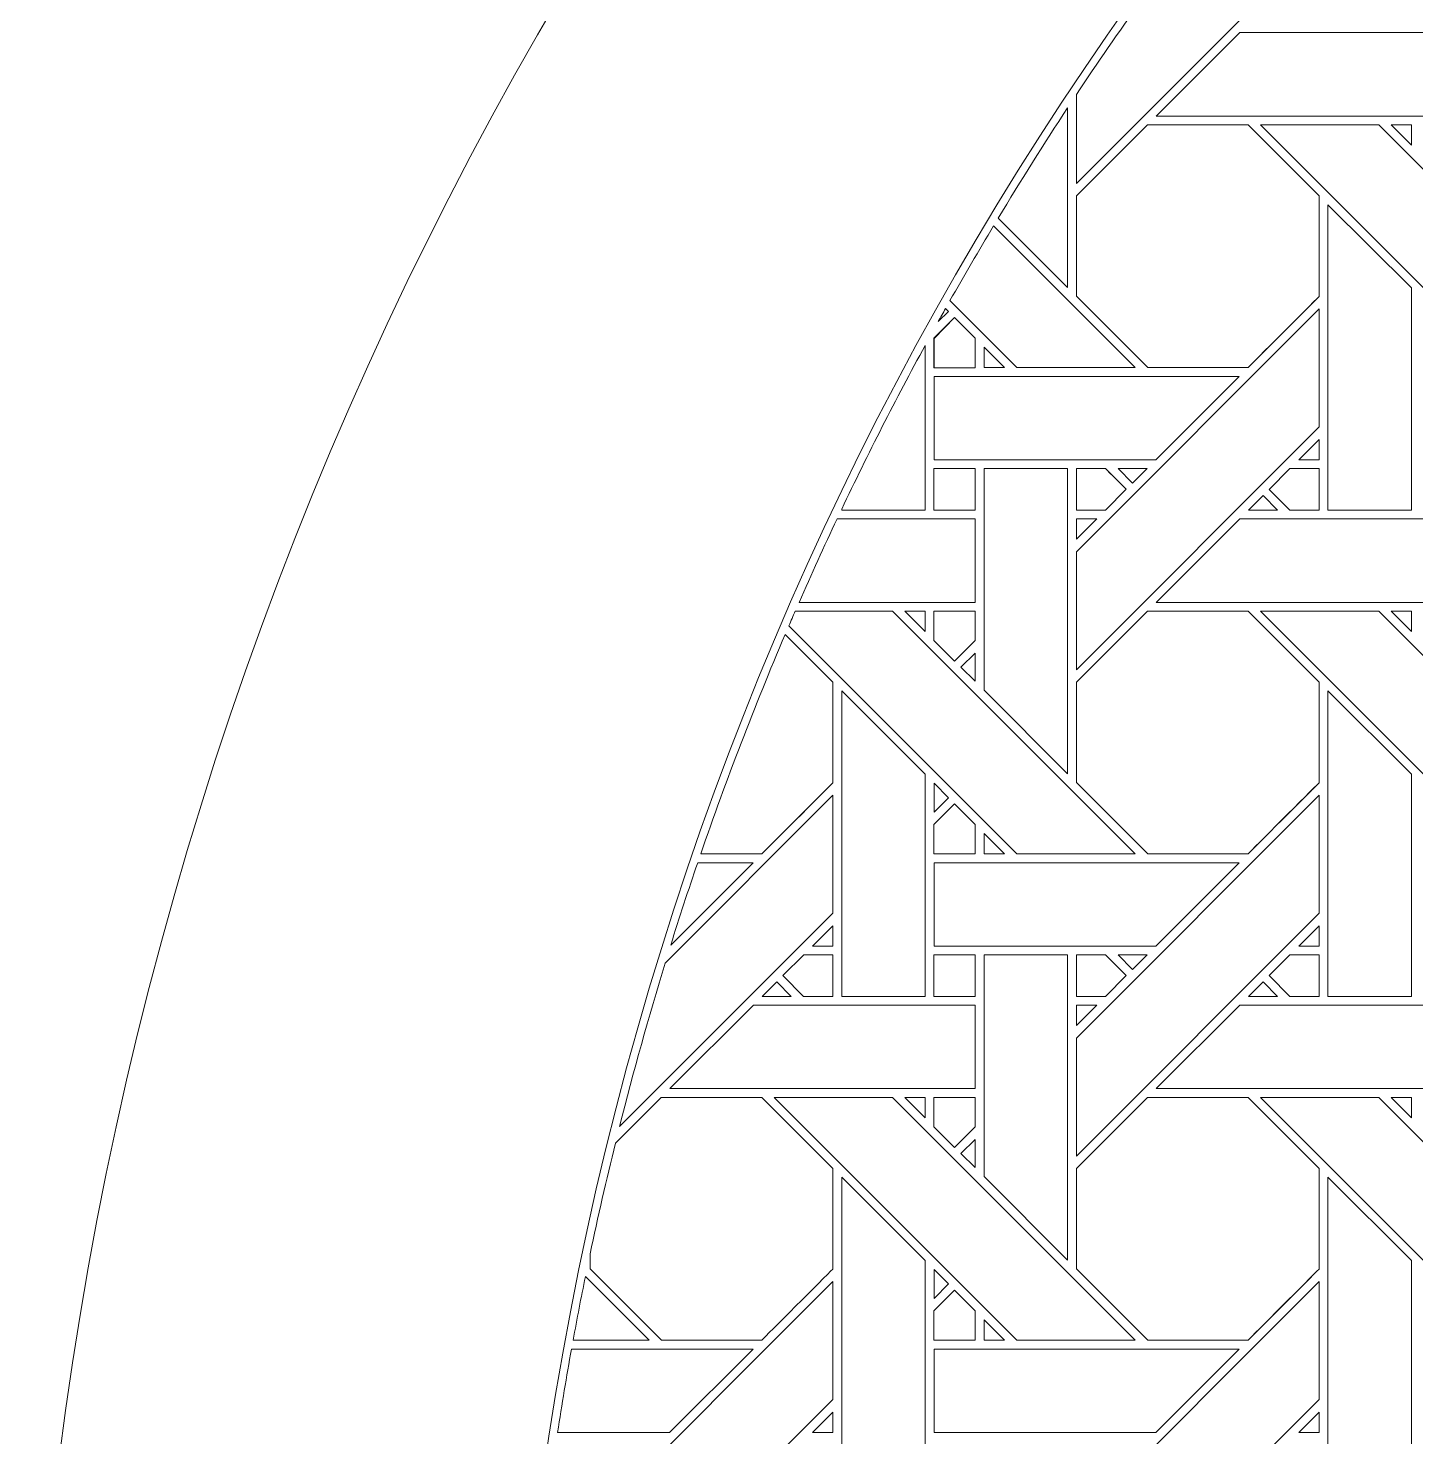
# Model space of a CAD drawing. Header units: inches. Extents: x 4.9 to 19.9, y 1.6 to 16.6.
# Drawn here: x 4.883 to 7.59, y 10.093 to 12.841 of the extents above; entities that cross this region are included whole.
import ezdxf

# ---------------------------------------------------------------- set-up
doc = ezdxf.new("R2010")
doc.units = ezdxf.units.IN
doc.header["$MEASUREMENT"] = 0
doc.layers.add('Design', color=7, linetype='Continuous', lineweight=0)

msp = doc.modelspace()

# ---------------------------------------------------------------- linework, layer by layer
at = {"layer": 'Design'}
for points, knots in [([(12.3829, 16.5948), (8.2407, 16.5948), (4.8829, 13.2369), (4.8829, 9.0948), (4.8829, 4.9526), (8.2407, 1.5948), (12.3829, 1.5948), (16.525, 1.5948), (19.8829, 4.9526), (19.8829, 9.0948), (19.8829, 13.2369), (16.525, 16.5948), (12.3829, 16.5948)], [0, 0, 0, 0, 1, 1, 1, 2, 2, 2, 3, 3, 3, 4, 4, 4, 4]), ([(12.3829, 15.6543), (8.7601, 15.6543), (5.8233, 12.7175), (5.8233, 9.0948), (5.8233, 5.472), (8.7601, 2.5353), (12.3829, 2.5353), (16.0056, 2.5353), (18.9424, 5.472), (18.9424, 9.0948), (18.9424, 12.7175), (16.0056, 15.6543), (12.3829, 15.6543)], [0, 0, 0, 0, 1, 1, 1, 2, 2, 2, 3, 3, 3, 4, 4, 4, 4]), ([(6.928, 12.7112), (6.9689, 12.7727), (7.0108, 12.8336), (7.0537, 12.8936), (7.0537, 12.8936), (7.4017, 13.2416), (7.4017, 13.2416), (7.4017, 13.2416), (7.4017, 13.0116), (7.4017, 13.0116), (7.4017, 13.0116), (6.928, 12.5379), (6.928, 12.5379), (6.928, 12.5379), (6.928, 12.7112), (6.928, 12.7112)], [0, 0, 0, 0, 1, 1, 1, 2, 2, 2, 3, 3, 3, 4, 4, 4, 5, 5, 5, 5]), ([(7.6792, 12.8322), (7.6792, 12.8322), (7.6792, 12.6694), (7.6792, 12.6694), (7.6792, 12.6694), (7.0839, 12.6694), (7.0839, 12.6694), (7.0839, 12.6694), (7.2467, 12.8322), (7.2467, 12.8322), (7.2467, 12.8322), (7.6792, 12.8322), (7.6792, 12.8322)], [0, 0, 0, 0, 1, 1, 1, 2, 2, 2, 3, 3, 3, 4, 4, 4, 4]), ([(6.9109, 12.6854), (6.9109, 12.6854), (6.9109, 12.335), (6.9109, 12.335), (6.9109, 12.335), (6.7755, 12.4704), (6.7755, 12.4704), (6.8193, 12.543), (6.8644, 12.6147), (6.9109, 12.6854)], [0, 0, 0, 0, 1, 1, 1, 2, 2, 2, 3, 3, 3, 3]), ([(6.928, 12.3179), (6.928, 12.3179), (6.928, 12.5135), (6.928, 12.5135), (6.928, 12.5135), (7.0667, 12.6523), (7.0667, 12.6523), (7.0667, 12.6523), (7.2629, 12.6523), (7.2629, 12.6523), (7.2629, 12.6523), (7.4016, 12.5135), (7.4016, 12.5135), (7.4016, 12.5135), (7.4016, 12.3173), (7.4016, 12.3173), (7.3838, 12.2994), (7.2719, 12.1876), (7.2629, 12.1786), (7.2629, 12.1786), (7.0672, 12.1786), (7.0672, 12.1786), (7.0672, 12.1786), (6.928, 12.3179), (6.928, 12.3179)], [0, 0, 0, 0, 1, 1, 1, 2, 2, 2, 3, 3, 3, 4, 4, 4, 5, 5, 5, 6, 6, 6, 7, 7, 7, 8, 8, 8, 8]), ([(6.928, 12.5135), (6.928, 12.5135), (7.0667, 12.6523), (7.0667, 12.6523), (7.0667, 12.6523), (7.2629, 12.6523), (7.2629, 12.6523), (7.2629, 12.6523), (7.4016, 12.5135), (7.4016, 12.5135), (7.4016, 12.5135), (7.4016, 12.3173), (7.4016, 12.3173), (7.3835, 12.2991), (7.2717, 12.1874), (7.2629, 12.1786), (7.2629, 12.1786), (7.0672, 12.1786), (7.0672, 12.1786), (7.0672, 12.1786), (6.928, 12.3179), (6.928, 12.3179), (6.928, 12.3179), (6.928, 12.5135), (6.928, 12.5135)], [0, 0, 0, 0, 1, 1, 1, 2, 2, 2, 3, 3, 3, 4, 4, 4, 5, 5, 5, 6, 6, 6, 7, 7, 7, 8, 8, 8, 8]), ([(7.5181, 12.6522), (7.5181, 12.6522), (7.9918, 12.1786), (7.9918, 12.1786), (7.9918, 12.1786), (7.7607, 12.1786), (7.7607, 12.1786), (7.7607, 12.1786), (7.2872, 12.6522), (7.2872, 12.6522), (7.2872, 12.6522), (7.5181, 12.6522), (7.5181, 12.6522)], [0, 0, 0, 0, 1, 1, 1, 2, 2, 2, 3, 3, 3, 4, 4, 4, 4]), ([(7.5817, 12.6522), (7.5817, 12.6522), (7.5817, 12.6124), (7.5817, 12.6124), (7.5817, 12.6124), (7.5422, 12.6522), (7.5422, 12.6522), (7.5422, 12.6522), (7.5817, 12.6522), (7.5817, 12.6522)], [0, 0, 0, 0, 1, 1, 1, 2, 2, 2, 3, 3, 3, 3]), ([(7.4188, 11.9006), (7.4188, 11.9006), (7.4188, 12.4964), (7.4188, 12.4964), (7.4188, 12.4964), (7.5816, 12.3343), (7.5816, 12.3343), (7.5816, 12.3343), (7.5816, 11.9006), (7.5816, 11.9006), (7.5816, 11.9006), (7.4188, 11.9006), (7.4188, 11.9006)], [0, 0, 0, 0, 1, 1, 1, 2, 2, 2, 3, 3, 3, 4, 4, 4, 4]), ([(6.7664, 12.4552), (6.7664, 12.4552), (7.043, 12.1786), (7.043, 12.1786), (7.043, 12.1786), (6.812, 12.1786), (6.812, 12.1786), (6.812, 12.1786), (6.6814, 12.3092), (6.6814, 12.3092), (6.7091, 12.3583), (6.7375, 12.407), (6.7664, 12.4552)], [0, 0, 0, 0, 1, 1, 1, 2, 2, 2, 3, 3, 3, 4, 4, 4, 4]), ([(6.6727, 12.2939), (6.6727, 12.2939), (6.6784, 12.2882), (6.6784, 12.2882), (6.6784, 12.2882), (6.6584, 12.2683), (6.6584, 12.2683), (6.6632, 12.2768), (6.6679, 12.2854), (6.6727, 12.2939)], [0, 0, 0, 0, 1, 1, 1, 2, 2, 2, 3, 3, 3, 3]), ([(7.4017, 12.0628), (7.4017, 12.0628), (6.928, 11.5892), (6.928, 11.5892), (6.928, 11.5892), (6.928, 11.8193), (6.928, 11.8193), (6.928, 11.8193), (7.4017, 12.2929), (7.4017, 12.2929), (7.4017, 12.2929), (7.4017, 12.0628), (7.4017, 12.0628)], [0, 0, 0, 0, 1, 1, 1, 2, 2, 2, 3, 3, 3, 4, 4, 4, 4]), ([(6.6501, 12.1784), (6.6501, 12.1784), (6.6501, 12.2357), (6.6501, 12.2357), (6.6501, 12.2357), (6.6904, 12.276), (6.6904, 12.276), (6.6904, 12.276), (6.7307, 12.2357), (6.7307, 12.2357), (6.7307, 12.2357), (6.7307, 12.1784), (6.7307, 12.1784), (6.7307, 12.1784), (6.6501, 12.1784), (6.6501, 12.1784)], [0, 0, 0, 0, 1, 1, 1, 2, 2, 2, 3, 3, 3, 4, 4, 4, 5, 5, 5, 5]), ([(6.6502, 12.2356), (6.6502, 12.2356), (6.6904, 12.276), (6.6904, 12.276), (6.6904, 12.276), (6.7308, 12.2357), (6.7308, 12.2357), (6.7308, 12.2357), (6.7308, 12.1784), (6.7308, 12.1784), (6.7308, 12.1784), (6.6502, 12.1784), (6.6502, 12.1784), (6.6502, 12.1784), (6.6502, 12.2356), (6.6502, 12.2356)], [0, 0, 0, 0, 1, 1, 1, 2, 2, 2, 3, 3, 3, 4, 4, 4, 5, 5, 5, 5]), ([(6.4701, 11.9025), (6.5215, 12.0106), (6.5758, 12.1172), (6.6329, 12.2219), (6.6329, 12.2219), (6.6329, 11.9006), (6.6329, 11.9006), (6.6329, 11.9006), (6.4701, 11.9006), (6.4701, 11.9006), (6.4701, 11.9006), (6.4701, 11.9025), (6.4701, 11.9025)], [0, 0, 0, 0, 1, 1, 1, 2, 2, 2, 3, 3, 3, 4, 4, 4, 4]), ([(6.7878, 12.1786), (6.7878, 12.1786), (6.7481, 12.1786), (6.7481, 12.1786), (6.7481, 12.1786), (6.7481, 12.2184), (6.7481, 12.2184), (6.7481, 12.2184), (6.7878, 12.1786), (6.7878, 12.1786)], [0, 0, 0, 0, 1, 1, 1, 2, 2, 2, 3, 3, 3, 3]), ([(6.6502, 12.1613), (6.6502, 12.1613), (7.2459, 12.1613), (7.2459, 12.1613), (7.2459, 12.1613), (7.0832, 11.9986), (7.0832, 11.9986), (7.0832, 11.9986), (6.6502, 11.9986), (6.6502, 11.9986), (6.6502, 11.9986), (6.6502, 12.1613), (6.6502, 12.1613)], [0, 0, 0, 0, 1, 1, 1, 2, 2, 2, 3, 3, 3, 4, 4, 4, 4]), ([(7.3619, 11.9987), (7.3619, 11.9987), (7.4017, 12.0384), (7.4017, 12.0384), (7.4017, 12.0384), (7.4017, 11.9987), (7.4017, 11.9987), (7.4017, 11.9987), (7.3619, 11.9987), (7.3619, 11.9987)], [0, 0, 0, 0, 1, 1, 1, 2, 2, 2, 3, 3, 3, 3]), ([(6.6501, 11.9006), (6.6501, 11.9006), (6.6501, 11.9814), (6.6501, 11.9814), (6.6501, 11.9814), (6.7304, 11.9814), (6.7304, 11.9814), (6.7304, 11.9814), (6.7304, 11.9006), (6.7304, 11.9006), (6.7304, 11.9006), (6.6501, 11.9006), (6.6501, 11.9006)], [0, 0, 0, 0, 1, 1, 1, 2, 2, 2, 3, 3, 3, 4, 4, 4, 4]), ([(6.6501, 11.9814), (6.6501, 11.9814), (6.7304, 11.9814), (6.7304, 11.9814), (6.7304, 11.9814), (6.7304, 11.9006), (6.7304, 11.9006), (6.7304, 11.9006), (6.6501, 11.9006), (6.6501, 11.9006), (6.6501, 11.9006), (6.6501, 11.9814), (6.6501, 11.9814)], [0, 0, 0, 0, 1, 1, 1, 2, 2, 2, 3, 3, 3, 4, 4, 4, 4]), ([(6.9109, 11.9814), (6.9109, 11.9814), (6.9109, 11.3863), (6.9109, 11.3863), (6.9109, 11.3863), (6.748, 11.5492), (6.748, 11.5492), (6.748, 11.5492), (6.748, 11.9814), (6.748, 11.9814), (6.748, 11.9814), (6.9109, 11.9814), (6.9109, 11.9814)], [0, 0, 0, 0, 1, 1, 1, 2, 2, 2, 3, 3, 3, 4, 4, 4, 4]), ([(6.985, 11.9814), (6.9902, 11.9763), (7.021, 11.9455), (7.0254, 11.9411), (7.0254, 11.9411), (6.985, 11.9006), (6.985, 11.9006), (6.985, 11.9006), (6.928, 11.9006), (6.928, 11.9006), (6.928, 11.9006), (6.928, 11.9814), (6.928, 11.9814), (6.928, 11.9814), (6.985, 11.9814), (6.985, 11.9814)], [0, 0, 0, 0, 1, 1, 1, 2, 2, 2, 3, 3, 3, 4, 4, 4, 5, 5, 5, 5]), ([(7.0096, 11.9569), (7.0155, 11.9509), (7.0212, 11.9452), (7.0254, 11.9411), (7.0254, 11.9411), (6.985, 11.9006), (6.985, 11.9006), (6.985, 11.9006), (6.928, 11.9006), (6.928, 11.9006), (6.928, 11.9006), (6.928, 11.9814), (6.928, 11.9814), (6.928, 11.9814), (6.985, 11.9814), (6.985, 11.9814), (6.9904, 11.9761), (7.0003, 11.9662), (7.0096, 11.9569)], [0, 0, 0, 0, 1, 1, 1, 2, 2, 2, 3, 3, 3, 4, 4, 4, 5, 5, 5, 6, 6, 6, 6]), ([(7.0376, 11.9532), (7.0376, 11.9532), (7.0095, 11.9814), (7.0095, 11.9814), (7.0095, 11.9814), (7.0659, 11.9814), (7.0659, 11.9814), (7.0659, 11.9814), (7.0376, 11.9532), (7.0376, 11.9532)], [0, 0, 0, 0, 1, 1, 1, 2, 2, 2, 3, 3, 3, 3]), ([(7.3445, 11.9006), (7.3445, 11.9006), (7.3042, 11.941), (7.3042, 11.941), (7.3042, 11.941), (7.3446, 11.9814), (7.3446, 11.9814), (7.3446, 11.9814), (7.4017, 11.9814), (7.4017, 11.9814), (7.4017, 11.9814), (7.4017, 11.9006), (7.4017, 11.9006), (7.4017, 11.9006), (7.3445, 11.9006), (7.3445, 11.9006)], [0, 0, 0, 0, 1, 1, 1, 2, 2, 2, 3, 3, 3, 4, 4, 4, 5, 5, 5, 5]), ([(7.4017, 11.9814), (7.4017, 11.9814), (7.4017, 11.9006), (7.4017, 11.9006), (7.4017, 11.9006), (7.3445, 11.9006), (7.3445, 11.9006), (7.3445, 11.9006), (7.3042, 11.941), (7.3042, 11.941), (7.3042, 11.941), (7.3446, 11.9814), (7.3446, 11.9814), (7.3446, 11.9814), (7.4017, 11.9814), (7.4017, 11.9814)], [0, 0, 0, 0, 1, 1, 1, 2, 2, 2, 3, 3, 3, 4, 4, 4, 5, 5, 5, 5]), ([(7.3204, 11.9006), (7.3204, 11.9006), (7.2639, 11.9006), (7.2639, 11.9006), (7.2639, 11.9006), (7.2921, 11.9289), (7.2921, 11.9289), (7.2921, 11.9289), (7.3204, 11.9006), (7.3204, 11.9006)], [0, 0, 0, 0, 1, 1, 1, 2, 2, 2, 3, 3, 3, 3]), ([(6.4611, 11.8835), (6.4611, 11.8835), (6.7304, 11.8835), (6.7304, 11.8835), (6.7304, 11.8835), (6.7304, 11.7206), (6.7304, 11.7206), (6.7304, 11.7206), (6.3869, 11.7206), (6.3869, 11.7206), (6.4109, 11.7753), (6.4356, 11.8296), (6.4611, 11.8835)], [0, 0, 0, 0, 1, 1, 1, 2, 2, 2, 3, 3, 3, 4, 4, 4, 4]), ([(6.928, 11.8436), (6.928, 11.8436), (6.928, 11.8835), (6.928, 11.8835), (6.928, 11.8835), (6.9679, 11.8835), (6.9679, 11.8835), (6.9679, 11.8835), (6.928, 11.8436), (6.928, 11.8436)], [0, 0, 0, 0, 1, 1, 1, 2, 2, 2, 3, 3, 3, 3]), ([(7.6792, 11.8835), (7.6792, 11.8835), (7.6792, 11.7206), (7.6792, 11.7206), (7.6792, 11.7206), (7.0839, 11.7206), (7.0839, 11.7206), (7.0839, 11.7206), (7.2467, 11.8835), (7.2467, 11.8835), (7.2467, 11.8835), (7.6792, 11.8835), (7.6792, 11.8835)], [0, 0, 0, 0, 1, 1, 1, 2, 2, 2, 3, 3, 3, 4, 4, 4, 4]), ([(6.3794, 11.7035), (6.3794, 11.7035), (6.5694, 11.7035), (6.5694, 11.7035), (6.5694, 11.7035), (7.043, 11.2299), (7.043, 11.2299), (7.043, 11.2299), (6.812, 11.2299), (6.812, 11.2299), (6.812, 11.2299), (6.3671, 11.6749), (6.3671, 11.6749), (6.3712, 11.6844), (6.3753, 11.694), (6.3794, 11.7035)], [0, 0, 0, 0, 1, 1, 1, 2, 2, 2, 3, 3, 3, 4, 4, 4, 5, 5, 5, 5]), ([(6.633, 11.7035), (6.633, 11.7035), (6.633, 11.6637), (6.633, 11.6637), (6.633, 11.6637), (6.5935, 11.7035), (6.5935, 11.7035), (6.5935, 11.7035), (6.633, 11.7035), (6.633, 11.7035)], [0, 0, 0, 0, 1, 1, 1, 2, 2, 2, 3, 3, 3, 3]), ([(6.6501, 11.6463), (6.6501, 11.6463), (6.6501, 11.7035), (6.6501, 11.7035), (6.6501, 11.7035), (6.7304, 11.7035), (6.7304, 11.7035), (6.7304, 11.7035), (6.7304, 11.6459), (6.7304, 11.6459), (6.7304, 11.6459), (6.6904, 11.606), (6.6904, 11.606), (6.6904, 11.606), (6.6501, 11.6463), (6.6501, 11.6463)], [0, 0, 0, 0, 1, 1, 1, 2, 2, 2, 3, 3, 3, 4, 4, 4, 5, 5, 5, 5]), ([(6.6904, 11.606), (6.6904, 11.606), (6.6501, 11.6463), (6.6501, 11.6463), (6.6501, 11.6463), (6.6501, 11.7035), (6.6501, 11.7035), (6.6501, 11.7035), (6.7304, 11.7035), (6.7304, 11.7035), (6.7304, 11.7035), (6.7304, 11.6459), (6.7304, 11.6459), (6.7304, 11.6459), (6.6904, 11.606), (6.6904, 11.606)], [0, 0, 0, 0, 1, 1, 1, 2, 2, 2, 3, 3, 3, 4, 4, 4, 5, 5, 5, 5]), ([(7.0667, 11.7035), (7.0667, 11.7035), (7.2629, 11.7035), (7.2629, 11.7035), (7.2629, 11.7035), (7.4016, 11.5648), (7.4016, 11.5648), (7.4016, 11.5648), (7.4016, 11.3686), (7.4016, 11.3686), (7.3838, 11.3507), (7.2719, 11.2389), (7.2629, 11.2299), (7.2629, 11.2299), (7.0672, 11.2299), (7.0672, 11.2299), (7.0672, 11.2299), (6.928, 11.3691), (6.928, 11.3691), (6.928, 11.3691), (6.928, 11.5648), (6.928, 11.5648), (6.928, 11.5648), (7.0667, 11.7035), (7.0667, 11.7035)], [0, 0, 0, 0, 1, 1, 1, 2, 2, 2, 3, 3, 3, 4, 4, 4, 5, 5, 5, 6, 6, 6, 7, 7, 7, 8, 8, 8, 8]), ([(7.0667, 11.7035), (7.0667, 11.7035), (7.2629, 11.7035), (7.2629, 11.7035), (7.2629, 11.7035), (7.4016, 11.5648), (7.4016, 11.5648), (7.4016, 11.5648), (7.4016, 11.3686), (7.4016, 11.3686), (7.384, 11.3509), (7.2721, 11.2391), (7.2629, 11.2299), (7.2629, 11.2299), (7.0672, 11.2299), (7.0672, 11.2299), (7.0672, 11.2299), (6.928, 11.3691), (6.928, 11.3691), (6.928, 11.3691), (6.928, 11.5648), (6.928, 11.5648), (6.928, 11.5648), (7.0667, 11.7035), (7.0667, 11.7035)], [0, 0, 0, 0, 1, 1, 1, 2, 2, 2, 3, 3, 3, 4, 4, 4, 5, 5, 5, 6, 6, 6, 7, 7, 7, 8, 8, 8, 8]), ([(7.5181, 11.7035), (7.5181, 11.7035), (7.9918, 11.2299), (7.9918, 11.2299), (7.9918, 11.2299), (7.7607, 11.2299), (7.7607, 11.2299), (7.7607, 11.2299), (7.2872, 11.7035), (7.2872, 11.7035), (7.2872, 11.7035), (7.5181, 11.7035), (7.5181, 11.7035)], [0, 0, 0, 0, 1, 1, 1, 2, 2, 2, 3, 3, 3, 4, 4, 4, 4]), ([(7.5817, 11.7035), (7.5817, 11.7035), (7.5817, 11.6637), (7.5817, 11.6637), (7.5817, 11.6637), (7.5422, 11.7035), (7.5422, 11.7035), (7.5422, 11.7035), (7.5817, 11.7035), (7.5817, 11.7035)], [0, 0, 0, 0, 1, 1, 1, 2, 2, 2, 3, 3, 3, 3]), ([(6.4529, 11.5648), (6.4529, 11.5648), (6.4529, 11.3686), (6.4529, 11.3686), (6.4351, 11.3507), (6.3232, 11.2389), (6.3142, 11.2299), (6.3142, 11.2299), (6.1951, 11.2299), (6.1951, 11.2299), (6.2451, 11.3749), (6.3001, 11.5177), (6.3598, 11.6579), (6.3598, 11.6579), (6.4529, 11.5648), (6.4529, 11.5648)], [0, 0, 0, 0, 1, 1, 1, 2, 2, 2, 3, 3, 3, 4, 4, 4, 5, 5, 5, 5]), ([(6.3598, 11.6579), (6.3598, 11.6579), (6.4529, 11.5648), (6.4529, 11.5648), (6.4529, 11.5648), (6.4529, 11.3686), (6.4529, 11.3686), (6.435, 11.3506), (6.3231, 11.2388), (6.3142, 11.2299), (6.3142, 11.2299), (6.1951, 11.2299), (6.1951, 11.2299), (6.2451, 11.3749), (6.3001, 11.5177), (6.3598, 11.6579)], [0, 0, 0, 0, 1, 1, 1, 2, 2, 2, 3, 3, 3, 4, 4, 4, 5, 5, 5, 5]), ([(6.7304, 11.6217), (6.7304, 11.6217), (6.7304, 11.5665), (6.7304, 11.5665), (6.7304, 11.5665), (6.7027, 11.5939), (6.7027, 11.5939), (6.7027, 11.5939), (6.7304, 11.6217), (6.7304, 11.6217)], [0, 0, 0, 0, 1, 1, 1, 2, 2, 2, 3, 3, 3, 3]), ([(6.4701, 10.9519), (6.4701, 10.9519), (6.4701, 11.5477), (6.4701, 11.5477), (6.4701, 11.5477), (6.6329, 11.3855), (6.6329, 11.3855), (6.6329, 11.3855), (6.6329, 10.9519), (6.6329, 10.9519), (6.6329, 10.9519), (6.4701, 10.9519), (6.4701, 10.9519)], [0, 0, 0, 0, 1, 1, 1, 2, 2, 2, 3, 3, 3, 4, 4, 4, 4]), ([(7.4188, 10.9519), (7.4188, 10.9519), (7.4188, 11.5477), (7.4188, 11.5477), (7.4188, 11.5477), (7.5816, 11.3856), (7.5816, 11.3856), (7.5816, 11.3856), (7.5816, 10.9519), (7.5816, 10.9519), (7.5816, 10.9519), (7.4188, 10.9519), (7.4188, 10.9519)], [0, 0, 0, 0, 1, 1, 1, 2, 2, 2, 3, 3, 3, 4, 4, 4, 4]), ([(6.6502, 11.3113), (6.6502, 11.3113), (6.6502, 11.3681), (6.6502, 11.3681), (6.6502, 11.3681), (6.6784, 11.3395), (6.6784, 11.3395), (6.6784, 11.3395), (6.6502, 11.3113), (6.6502, 11.3113)], [0, 0, 0, 0, 1, 1, 1, 2, 2, 2, 3, 3, 3, 3]), ([(6.1257, 11.0169), (6.1257, 11.0169), (6.453, 11.3441), (6.453, 11.3441), (6.453, 11.3441), (6.453, 11.1141), (6.453, 11.1141), (6.453, 11.1141), (6.0366, 10.6977), (6.0366, 10.6977), (6.0637, 10.8052), (6.0934, 10.9116), (6.1257, 11.0169)], [0, 0, 0, 0, 1, 1, 1, 2, 2, 2, 3, 3, 3, 4, 4, 4, 4]), ([(6.6501, 11.2297), (6.6501, 11.2297), (6.6501, 11.2869), (6.6501, 11.2869), (6.6501, 11.2869), (6.6904, 11.3273), (6.6904, 11.3273), (6.6904, 11.3273), (6.7308, 11.287), (6.7308, 11.287), (6.7308, 11.287), (6.7308, 11.2297), (6.7308, 11.2297), (6.7308, 11.2297), (6.6501, 11.2297), (6.6501, 11.2297)], [0, 0, 0, 0, 1, 1, 1, 2, 2, 2, 3, 3, 3, 4, 4, 4, 5, 5, 5, 5]), ([(6.6904, 11.3273), (6.6904, 11.3273), (6.7308, 11.287), (6.7308, 11.287), (6.7308, 11.287), (6.7308, 11.2297), (6.7308, 11.2297), (6.7308, 11.2297), (6.6501, 11.2297), (6.6501, 11.2297), (6.6501, 11.2297), (6.6501, 11.2869), (6.6501, 11.2869), (6.6501, 11.2869), (6.6904, 11.3273), (6.6904, 11.3273)], [0, 0, 0, 0, 1, 1, 1, 2, 2, 2, 3, 3, 3, 4, 4, 4, 5, 5, 5, 5]), ([(7.4017, 11.1141), (7.4017, 11.1141), (6.928, 10.6404), (6.928, 10.6404), (6.928, 10.6404), (6.928, 10.8705), (6.928, 10.8705), (6.928, 10.8705), (7.4017, 11.3441), (7.4017, 11.3441), (7.4017, 11.3441), (7.4017, 11.1141), (7.4017, 11.1141)], [0, 0, 0, 0, 1, 1, 1, 2, 2, 2, 3, 3, 3, 4, 4, 4, 4]), ([(6.7481, 11.2299), (6.7481, 11.2299), (6.7481, 11.2697), (6.7481, 11.2697), (6.7481, 11.2697), (6.7878, 11.2299), (6.7878, 11.2299), (6.7878, 11.2299), (6.7481, 11.2299), (6.7481, 11.2299)], [0, 0, 0, 0, 1, 1, 1, 2, 2, 2, 3, 3, 3, 3]), ([(6.1891, 11.2126), (6.1891, 11.2126), (6.2972, 11.2126), (6.2972, 11.2126), (6.2972, 11.2126), (6.1365, 11.052), (6.1365, 11.052), (6.1534, 11.1058), (6.1709, 11.1594), (6.1891, 11.2126)], [0, 0, 0, 0, 1, 1, 1, 2, 2, 2, 3, 3, 3, 3]), ([(7.2459, 11.2126), (7.2459, 11.2126), (7.0832, 11.0499), (7.0832, 11.0499), (7.0832, 11.0499), (6.6502, 11.0499), (6.6502, 11.0499), (6.6502, 11.0499), (6.6502, 11.2126), (6.6502, 11.2126), (6.6502, 11.2126), (7.2459, 11.2126), (7.2459, 11.2126)], [0, 0, 0, 0, 1, 1, 1, 2, 2, 2, 3, 3, 3, 4, 4, 4, 4]), ([(6.4132, 11.0499), (6.4132, 11.0499), (6.453, 11.0897), (6.453, 11.0897), (6.453, 11.0897), (6.453, 11.0499), (6.453, 11.0499), (6.453, 11.0499), (6.4132, 11.0499), (6.4132, 11.0499)], [0, 0, 0, 0, 1, 1, 1, 2, 2, 2, 3, 3, 3, 3]), ([(7.3619, 11.0499), (7.3619, 11.0499), (7.4017, 11.0897), (7.4017, 11.0897), (7.4017, 11.0897), (7.4017, 11.0499), (7.4017, 11.0499), (7.4017, 11.0499), (7.3619, 11.0499), (7.3619, 11.0499)], [0, 0, 0, 0, 1, 1, 1, 2, 2, 2, 3, 3, 3, 3]), ([(6.3958, 10.9519), (6.3958, 10.9519), (6.3554, 10.9923), (6.3554, 10.9923), (6.3554, 10.9923), (6.3959, 11.0327), (6.3959, 11.0327), (6.3959, 11.0327), (6.4529, 11.0327), (6.4529, 11.0327), (6.4529, 11.0327), (6.4529, 10.9519), (6.4529, 10.9519), (6.4529, 10.9519), (6.3958, 10.9519), (6.3958, 10.9519)], [0, 0, 0, 0, 1, 1, 1, 2, 2, 2, 3, 3, 3, 4, 4, 4, 5, 5, 5, 5]), ([(6.4529, 11.0327), (6.4529, 11.0327), (6.4529, 10.9519), (6.4529, 10.9519), (6.4529, 10.9519), (6.3958, 10.9519), (6.3958, 10.9519), (6.3958, 10.9519), (6.3554, 10.9923), (6.3554, 10.9923), (6.3554, 10.9923), (6.3959, 11.0327), (6.3959, 11.0327), (6.3959, 11.0327), (6.4529, 11.0327), (6.4529, 11.0327)], [0, 0, 0, 0, 1, 1, 1, 2, 2, 2, 3, 3, 3, 4, 4, 4, 5, 5, 5, 5]), ([(6.6501, 10.9519), (6.6501, 10.9519), (6.6501, 11.0327), (6.6501, 11.0327), (6.6501, 11.0327), (6.7304, 11.0327), (6.7304, 11.0327), (6.7304, 11.0327), (6.7304, 10.9519), (6.7304, 10.9519), (6.7304, 10.9519), (6.6501, 10.9519), (6.6501, 10.9519)], [0, 0, 0, 0, 1, 1, 1, 2, 2, 2, 3, 3, 3, 4, 4, 4, 4]), ([(6.7304, 11.0327), (6.7304, 11.0327), (6.7304, 10.9519), (6.7304, 10.9519), (6.7304, 10.9519), (6.6501, 10.9519), (6.6501, 10.9519), (6.6501, 10.9519), (6.6501, 11.0327), (6.6501, 11.0327), (6.6501, 11.0327), (6.7304, 11.0327), (6.7304, 11.0327)], [0, 0, 0, 0, 1, 1, 1, 2, 2, 2, 3, 3, 3, 4, 4, 4, 4]), ([(6.9109, 11.0326), (6.9109, 11.0326), (6.9109, 10.4375), (6.9109, 10.4375), (6.9109, 10.4375), (6.748, 10.6004), (6.748, 10.6004), (6.748, 10.6004), (6.748, 11.0326), (6.748, 11.0326), (6.748, 11.0326), (6.9109, 11.0326), (6.9109, 11.0326)], [0, 0, 0, 0, 1, 1, 1, 2, 2, 2, 3, 3, 3, 4, 4, 4, 4]), ([(6.985, 11.0327), (6.9902, 11.0276), (7.021, 10.9967), (7.0254, 10.9923), (7.0254, 10.9923), (6.985, 10.9519), (6.985, 10.9519), (6.985, 10.9519), (6.928, 10.9519), (6.928, 10.9519), (6.928, 10.9519), (6.928, 11.0327), (6.928, 11.0327), (6.928, 11.0327), (6.985, 11.0327), (6.985, 11.0327)], [0, 0, 0, 0, 1, 1, 1, 2, 2, 2, 3, 3, 3, 4, 4, 4, 5, 5, 5, 5]), ([(7.0096, 11.0082), (7.0096, 11.0082), (7.0254, 10.9923), (7.0254, 10.9923), (7.0254, 10.9923), (6.985, 10.9519), (6.985, 10.9519), (6.985, 10.9519), (6.928, 10.9519), (6.928, 10.9519), (6.928, 10.9519), (6.928, 11.0327), (6.928, 11.0327), (6.928, 11.0327), (6.985, 11.0327), (6.985, 11.0327), (6.9904, 11.0273), (7.0003, 11.0175), (7.0096, 11.0082)], [0, 0, 0, 0, 1, 1, 1, 2, 2, 2, 3, 3, 3, 4, 4, 4, 5, 5, 5, 6, 6, 6, 6]), ([(7.0376, 11.0045), (7.0376, 11.0045), (7.0095, 11.0326), (7.0095, 11.0326), (7.0095, 11.0326), (7.0659, 11.0326), (7.0659, 11.0326), (7.0659, 11.0326), (7.0376, 11.0045), (7.0376, 11.0045)], [0, 0, 0, 0, 1, 1, 1, 2, 2, 2, 3, 3, 3, 3]), ([(7.3445, 10.9519), (7.3445, 10.9519), (7.3042, 10.9923), (7.3042, 10.9923), (7.3042, 10.9923), (7.3446, 11.0327), (7.3446, 11.0327), (7.3446, 11.0327), (7.4017, 11.0327), (7.4017, 11.0327), (7.4017, 11.0327), (7.4017, 10.9519), (7.4017, 10.9519), (7.4017, 10.9519), (7.3445, 10.9519), (7.3445, 10.9519)], [0, 0, 0, 0, 1, 1, 1, 2, 2, 2, 3, 3, 3, 4, 4, 4, 5, 5, 5, 5]), ([(7.4017, 11.0327), (7.4017, 11.0327), (7.4017, 10.9519), (7.4017, 10.9519), (7.4017, 10.9519), (7.3445, 10.9519), (7.3445, 10.9519), (7.3445, 10.9519), (7.3042, 10.9923), (7.3042, 10.9923), (7.3042, 10.9923), (7.3446, 11.0327), (7.3446, 11.0327), (7.3446, 11.0327), (7.4017, 11.0327), (7.4017, 11.0327)], [0, 0, 0, 0, 1, 1, 1, 2, 2, 2, 3, 3, 3, 4, 4, 4, 5, 5, 5, 5]), ([(6.3716, 10.9519), (6.3716, 10.9519), (6.3151, 10.9519), (6.3151, 10.9519), (6.3151, 10.9519), (6.3434, 10.9801), (6.3434, 10.9801), (6.3434, 10.9801), (6.3716, 10.9519), (6.3716, 10.9519)], [0, 0, 0, 0, 1, 1, 1, 2, 2, 2, 3, 3, 3, 3]), ([(7.3204, 10.9519), (7.3204, 10.9519), (7.2639, 10.9519), (7.2639, 10.9519), (7.2639, 10.9519), (7.2921, 10.9801), (7.2921, 10.9801), (7.2921, 10.9801), (7.3204, 10.9519), (7.3204, 10.9519)], [0, 0, 0, 0, 1, 1, 1, 2, 2, 2, 3, 3, 3, 3]), ([(6.7304, 10.9347), (6.7304, 10.9347), (6.7304, 10.7719), (6.7304, 10.7719), (6.7304, 10.7719), (6.1351, 10.7719), (6.1351, 10.7719), (6.1351, 10.7719), (6.298, 10.9347), (6.298, 10.9347), (6.298, 10.9347), (6.7304, 10.9347), (6.7304, 10.9347)], [0, 0, 0, 0, 1, 1, 1, 2, 2, 2, 3, 3, 3, 4, 4, 4, 4]), ([(6.928, 10.8949), (6.928, 10.8949), (6.928, 10.9347), (6.928, 10.9347), (6.928, 10.9347), (6.9679, 10.9347), (6.9679, 10.9347), (6.9679, 10.9347), (6.928, 10.8949), (6.928, 10.8949)], [0, 0, 0, 0, 1, 1, 1, 2, 2, 2, 3, 3, 3, 3]), ([(7.6792, 10.9347), (7.6792, 10.9347), (7.6792, 10.7719), (7.6792, 10.7719), (7.6792, 10.7719), (7.0839, 10.7719), (7.0839, 10.7719), (7.0839, 10.7719), (7.2467, 10.9347), (7.2467, 10.9347), (7.2467, 10.9347), (7.6792, 10.9347), (7.6792, 10.9347)], [0, 0, 0, 0, 1, 1, 1, 2, 2, 2, 3, 3, 3, 4, 4, 4, 4]), ([(6.0285, 10.6653), (6.0285, 10.6653), (6.118, 10.7548), (6.118, 10.7548), (6.118, 10.7548), (6.3142, 10.7548), (6.3142, 10.7548), (6.3142, 10.7548), (6.4529, 10.6161), (6.4529, 10.6161), (6.4529, 10.6161), (6.4529, 10.4199), (6.4529, 10.4199), (6.4351, 10.4019), (6.3232, 10.2902), (6.3142, 10.2812), (6.3142, 10.2812), (6.1185, 10.2812), (6.1185, 10.2812), (6.1185, 10.2812), (5.9792, 10.4204), (5.9792, 10.4204), (5.9792, 10.4204), (5.9792, 10.4495), (5.9792, 10.4495), (5.9945, 10.5219), (6.0109, 10.5938), (6.0285, 10.6653)], [0, 0, 0, 0, 1, 1, 1, 2, 2, 2, 3, 3, 3, 4, 4, 4, 5, 5, 5, 6, 6, 6, 7, 7, 7, 8, 8, 8, 9, 9, 9, 9]), ([(5.9792, 10.4495), (5.9945, 10.5219), (6.0109, 10.5938), (6.0285, 10.6653), (6.0285, 10.6653), (6.118, 10.7548), (6.118, 10.7548), (6.118, 10.7548), (6.3142, 10.7548), (6.3142, 10.7548), (6.3142, 10.7548), (6.4529, 10.6161), (6.4529, 10.6161), (6.4529, 10.6161), (6.4529, 10.4199), (6.4529, 10.4199), (6.4351, 10.4019), (6.3232, 10.2902), (6.3142, 10.2812), (6.3142, 10.2812), (6.1185, 10.2812), (6.1185, 10.2812), (6.1185, 10.2812), (5.9792, 10.4204), (5.9792, 10.4204), (5.9792, 10.4204), (5.9792, 10.4495), (5.9792, 10.4495)], [0, 0, 0, 0, 1, 1, 1, 2, 2, 2, 3, 3, 3, 4, 4, 4, 5, 5, 5, 6, 6, 6, 7, 7, 7, 8, 8, 8, 9, 9, 9, 9]), ([(6.5694, 10.7548), (6.5694, 10.7548), (7.043, 10.2811), (7.043, 10.2811), (7.043, 10.2811), (6.812, 10.2811), (6.812, 10.2811), (6.812, 10.2811), (6.3385, 10.7548), (6.3385, 10.7548), (6.3385, 10.7548), (6.5694, 10.7548), (6.5694, 10.7548)], [0, 0, 0, 0, 1, 1, 1, 2, 2, 2, 3, 3, 3, 4, 4, 4, 4]), ([(6.633, 10.7548), (6.633, 10.7548), (6.633, 10.715), (6.633, 10.715), (6.633, 10.715), (6.5935, 10.7548), (6.5935, 10.7548), (6.5935, 10.7548), (6.633, 10.7548), (6.633, 10.7548)], [0, 0, 0, 0, 1, 1, 1, 2, 2, 2, 3, 3, 3, 3]), ([(6.6501, 10.6976), (6.6501, 10.6976), (6.6501, 10.7548), (6.6501, 10.7548), (6.6501, 10.7548), (6.7304, 10.7548), (6.7304, 10.7548), (6.7304, 10.7548), (6.7304, 10.6972), (6.7304, 10.6972), (6.7304, 10.6972), (6.6904, 10.6573), (6.6904, 10.6573), (6.6904, 10.6573), (6.6501, 10.6976), (6.6501, 10.6976)], [0, 0, 0, 0, 1, 1, 1, 2, 2, 2, 3, 3, 3, 4, 4, 4, 5, 5, 5, 5]), ([(6.6904, 10.6573), (6.6904, 10.6573), (6.6501, 10.6976), (6.6501, 10.6976), (6.6501, 10.6976), (6.6501, 10.7548), (6.6501, 10.7548), (6.6501, 10.7548), (6.7304, 10.7548), (6.7304, 10.7548), (6.7304, 10.7548), (6.7304, 10.6972), (6.7304, 10.6972), (6.7304, 10.6972), (6.6904, 10.6573), (6.6904, 10.6573)], [0, 0, 0, 0, 1, 1, 1, 2, 2, 2, 3, 3, 3, 4, 4, 4, 5, 5, 5, 5]), ([(7.0667, 10.7548), (7.0667, 10.7548), (7.2629, 10.7548), (7.2629, 10.7548), (7.2629, 10.7548), (7.4016, 10.6161), (7.4016, 10.6161), (7.4016, 10.6161), (7.4016, 10.4199), (7.4016, 10.4199), (7.3838, 10.4019), (7.2719, 10.2902), (7.2629, 10.2812), (7.2629, 10.2812), (7.0672, 10.2812), (7.0672, 10.2812), (7.0672, 10.2812), (6.928, 10.4204), (6.928, 10.4204), (6.928, 10.4204), (6.928, 10.6161), (6.928, 10.6161), (6.928, 10.6161), (7.0667, 10.7548), (7.0667, 10.7548)], [0, 0, 0, 0, 1, 1, 1, 2, 2, 2, 3, 3, 3, 4, 4, 4, 5, 5, 5, 6, 6, 6, 7, 7, 7, 8, 8, 8, 8]), ([(7.0667, 10.7548), (7.0667, 10.7548), (7.2629, 10.7548), (7.2629, 10.7548), (7.2629, 10.7548), (7.4016, 10.6161), (7.4016, 10.6161), (7.4016, 10.6161), (7.4016, 10.4199), (7.4016, 10.4199), (7.3836, 10.4017), (7.2718, 10.29), (7.2629, 10.2812), (7.2629, 10.2812), (7.0672, 10.2812), (7.0672, 10.2812), (7.0672, 10.2812), (6.928, 10.4204), (6.928, 10.4204), (6.928, 10.4204), (6.928, 10.6161), (6.928, 10.6161), (6.928, 10.6161), (7.0667, 10.7548), (7.0667, 10.7548)], [0, 0, 0, 0, 1, 1, 1, 2, 2, 2, 3, 3, 3, 4, 4, 4, 5, 5, 5, 6, 6, 6, 7, 7, 7, 8, 8, 8, 8]), ([(7.5181, 10.7548), (7.5181, 10.7548), (7.9918, 10.2811), (7.9918, 10.2811), (7.9918, 10.2811), (7.7607, 10.2811), (7.7607, 10.2811), (7.7607, 10.2811), (7.2872, 10.7548), (7.2872, 10.7548), (7.2872, 10.7548), (7.5181, 10.7548), (7.5181, 10.7548)], [0, 0, 0, 0, 1, 1, 1, 2, 2, 2, 3, 3, 3, 4, 4, 4, 4]), ([(7.5817, 10.7548), (7.5817, 10.7548), (7.5817, 10.715), (7.5817, 10.715), (7.5817, 10.715), (7.5422, 10.7548), (7.5422, 10.7548), (7.5422, 10.7548), (7.5817, 10.7548), (7.5817, 10.7548)], [0, 0, 0, 0, 1, 1, 1, 2, 2, 2, 3, 3, 3, 3]), ([(6.7304, 10.6729), (6.7304, 10.6729), (6.7304, 10.6178), (6.7304, 10.6178), (6.7304, 10.6178), (6.7027, 10.6452), (6.7027, 10.6452), (6.7027, 10.6452), (6.7304, 10.6729), (6.7304, 10.6729)], [0, 0, 0, 0, 1, 1, 1, 2, 2, 2, 3, 3, 3, 3]), ([(6.4701, 10.0031), (6.4701, 10.0031), (6.4701, 10.599), (6.4701, 10.599), (6.4701, 10.599), (6.6329, 10.4368), (6.6329, 10.4368), (6.6329, 10.4368), (6.6329, 10.0031), (6.6329, 10.0031), (6.6329, 10.0031), (6.4701, 10.0031), (6.4701, 10.0031)], [0, 0, 0, 0, 1, 1, 1, 2, 2, 2, 3, 3, 3, 4, 4, 4, 4]), ([(7.4188, 10.0031), (7.4188, 10.0031), (7.4188, 10.599), (7.4188, 10.599), (7.4188, 10.599), (7.5816, 10.4368), (7.5816, 10.4368), (7.5816, 10.4368), (7.5816, 10.0031), (7.5816, 10.0031), (7.5816, 10.0031), (7.4188, 10.0031), (7.4188, 10.0031)], [0, 0, 0, 0, 1, 1, 1, 2, 2, 2, 3, 3, 3, 4, 4, 4, 4]), ([(6.6502, 10.3626), (6.6502, 10.3626), (6.6502, 10.4193), (6.6502, 10.4193), (6.6502, 10.4193), (6.6784, 10.3908), (6.6784, 10.3908), (6.6784, 10.3908), (6.6502, 10.3626), (6.6502, 10.3626)], [0, 0, 0, 0, 1, 1, 1, 2, 2, 2, 3, 3, 3, 3]), ([(5.97, 10.4054), (5.97, 10.4054), (6.0943, 10.2811), (6.0943, 10.2811), (6.0943, 10.2811), (5.9461, 10.2811), (5.9461, 10.2811), (5.9537, 10.3227), (5.9617, 10.3641), (5.97, 10.4054)], [0, 0, 0, 0, 1, 1, 1, 2, 2, 2, 3, 3, 3, 3]), ([(6.453, 10.1654), (6.453, 10.1654), (5.9793, 9.6917), (5.9793, 9.6917), (5.9793, 9.6917), (5.9793, 9.9218), (5.9793, 9.9218), (5.9793, 9.9218), (6.453, 10.3954), (6.453, 10.3954), (6.453, 10.3954), (6.453, 10.1654), (6.453, 10.1654)], [0, 0, 0, 0, 1, 1, 1, 2, 2, 2, 3, 3, 3, 4, 4, 4, 4]), ([(7.4017, 10.1654), (7.4017, 10.1654), (6.928, 9.6917), (6.928, 9.6917), (6.928, 9.6917), (6.928, 9.9218), (6.928, 9.9218), (6.928, 9.9218), (7.4017, 10.3954), (7.4017, 10.3954), (7.4017, 10.3954), (7.4017, 10.1654), (7.4017, 10.1654)], [0, 0, 0, 0, 1, 1, 1, 2, 2, 2, 3, 3, 3, 4, 4, 4, 4]), ([(6.6501, 10.2809), (6.6501, 10.2809), (6.6501, 10.3382), (6.6501, 10.3382), (6.6501, 10.3382), (6.6904, 10.3785), (6.6904, 10.3785), (6.6904, 10.3785), (6.7308, 10.3382), (6.7308, 10.3382), (6.7308, 10.3382), (6.7308, 10.2809), (6.7308, 10.2809), (6.7308, 10.2809), (6.6501, 10.2809), (6.6501, 10.2809)], [0, 0, 0, 0, 1, 1, 1, 2, 2, 2, 3, 3, 3, 4, 4, 4, 5, 5, 5, 5]), ([(6.6904, 10.3785), (6.6904, 10.3785), (6.7308, 10.3382), (6.7308, 10.3382), (6.7308, 10.3382), (6.7308, 10.2809), (6.7308, 10.2809), (6.7308, 10.2809), (6.6501, 10.2809), (6.6501, 10.2809), (6.6501, 10.2809), (6.6501, 10.3382), (6.6501, 10.3382), (6.6501, 10.3382), (6.6904, 10.3785), (6.6904, 10.3785)], [0, 0, 0, 0, 1, 1, 1, 2, 2, 2, 3, 3, 3, 4, 4, 4, 5, 5, 5, 5]), ([(6.7481, 10.2811), (6.7481, 10.2811), (6.7481, 10.3209), (6.7481, 10.3209), (6.7481, 10.3209), (6.7878, 10.2811), (6.7878, 10.2811), (6.7878, 10.2811), (6.7481, 10.2811), (6.7481, 10.2811)], [0, 0, 0, 0, 1, 1, 1, 2, 2, 2, 3, 3, 3, 3]), ([(5.9429, 10.2639), (5.9429, 10.2639), (6.2972, 10.2639), (6.2972, 10.2639), (6.2972, 10.2639), (6.1344, 10.1012), (6.1344, 10.1012), (6.1344, 10.1012), (5.9157, 10.1012), (5.9157, 10.1012), (5.9241, 10.1556), (5.9332, 10.2099), (5.9429, 10.2639)], [0, 0, 0, 0, 1, 1, 1, 2, 2, 2, 3, 3, 3, 4, 4, 4, 4]), ([(7.2459, 10.2639), (7.2459, 10.2639), (7.0831, 10.1012), (7.0831, 10.1012), (7.0831, 10.1012), (6.6502, 10.1012), (6.6502, 10.1012), (6.6502, 10.1012), (6.6502, 10.2639), (6.6502, 10.2639), (6.6502, 10.2639), (7.2459, 10.2639), (7.2459, 10.2639)], [0, 0, 0, 0, 1, 1, 1, 2, 2, 2, 3, 3, 3, 4, 4, 4, 4]), ([(6.4132, 10.1012), (6.4132, 10.1012), (6.453, 10.141), (6.453, 10.141), (6.453, 10.141), (6.453, 10.1012), (6.453, 10.1012), (6.453, 10.1012), (6.4132, 10.1012), (6.4132, 10.1012)], [0, 0, 0, 0, 1, 1, 1, 2, 2, 2, 3, 3, 3, 3]), ([(7.3619, 10.1012), (7.3619, 10.1012), (7.4017, 10.141), (7.4017, 10.141), (7.4017, 10.141), (7.4017, 10.1012), (7.4017, 10.1012), (7.4017, 10.1012), (7.3619, 10.1012), (7.3619, 10.1012)], [0, 0, 0, 0, 1, 1, 1, 2, 2, 2, 3, 3, 3, 3])]:
    msp.add_open_spline(points, degree=3, knots=knots, dxfattribs=at)

doc.saveas('drawing.dxf')
